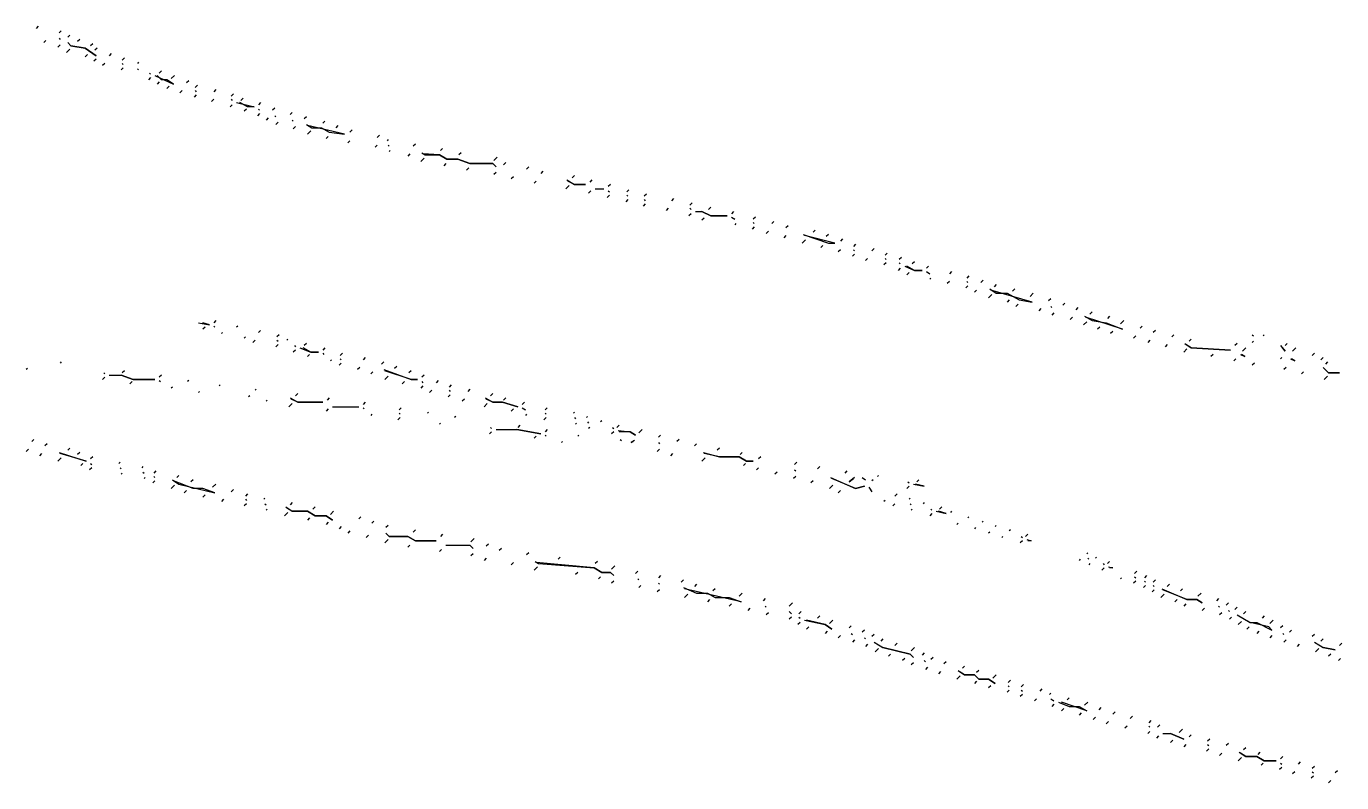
# Model space of a CAD drawing. Extents: x 1 to 2775, y -31 to 2075.
# Drawn here: x 582.7 to 783.8, y 1164.8 to 1280.5 of the extents above; entities that cross this region are included whole.
import ezdxf

# ---------------------------------------------------------------- set-up
doc = ezdxf.new("R2010")
doc.units = 0
doc.layers.add('LINEWORK', color=4, linetype='CONTINUOUS')

msp = doc.modelspace()

# ---------------------------------------------------------------- linework, layer by layer
at = {"layer": 'LINEWORK'}
for points in [[(584.5, 1280.5), (584.1667, 1280.1667)], [(588, 1279.8333), (587.6667, 1279.5)], [(585.6667, 1278.3333), (585.3333, 1278)], [(587.8333, 1277.6667), (587.5, 1277.3333)], [(587.6667, 1278.6667), (587.8333, 1278.5)], [(589.3333, 1279.1667), (589, 1278.8333)], [(589, 1278), (589.5, 1277.5), (591.6667, 1277.1667), (593.3333, 1276), (591.6667, 1277.1667), (589.5, 1277.5)], [(590.8333, 1278.5), (590.5, 1278.1667)], [(592.8333, 1277.8333), (592.5, 1277.5)], [(589.3333, 1277), (588.8333, 1276.5)], [(592, 1276.1667), (591.6667, 1275.8333)], [(593.3333, 1275.5), (593, 1275.1667)], [(593.5, 1277.1667), (593.1667, 1276.8333)], [(595.6667, 1276.3333), (595.3333, 1276)], [(597.6667, 1275.6667), (597.3333, 1275.3333)], [(594.6667, 1274.8333), (594.3333, 1274.5)], [(597.5, 1274.1667), (597.1667, 1273.8333)], [(597.3333, 1274.8333), (597.5, 1274.6667)], [(599.8333, 1275), (599.6667, 1274.8333)], [(599.6667, 1274), (599.8333, 1273.8333)], [(603.3333, 1273.6667), (603, 1273.3333)], [(601.6667, 1272.6667), (601.3333, 1272.3333)], [(601.5, 1273.3333), (601.6667, 1273.1667)], [(602.3333, 1273), (605.1667, 1271.6667), (604.1667, 1272.3333), (603.3333, 1272.3333), (602.6667, 1273)], [(603, 1272), (602.6667, 1271.6667)], [(605.3333, 1273), (604.8333, 1272.5)], [(607.5, 1272.1667), (607.1667, 1271.8333)], [(608.8333, 1271.5), (608.5, 1271.1667)], [(604.5, 1271.3333), (604.1667, 1271)], [(606.5, 1270.6667), (606.1667, 1270.3333)], [(608.6667, 1270), (608.3333, 1269.6667)], [(608.5, 1270.6667), (608.6667, 1270.5)], [(611.6667, 1270.8333), (611.3333, 1270.5)], [(614.3333, 1270.1667), (614, 1269.8333)], [(615.8333, 1269.5), (615.5, 1269.1667)], [(611.3333, 1269.3333), (611, 1269)], [(614.1667, 1268.5), (613.8333, 1268.1667)], [(614, 1269.3333), (614.1667, 1269.1667)], [(614.8333, 1268.8333), (617.5, 1268.1667), (616.5, 1268.1667), (615.3333, 1268.8333)], [(616.3333, 1267.8333), (616, 1267.5)], [(618.5, 1268.8333), (618.1667, 1268.5)], [(618.1667, 1267.8333), (618.3333, 1267.6667)], [(620.6667, 1268), (620.3333, 1267.6667)], [(618.3333, 1267.1667), (618, 1266.8333)], [(619.6667, 1266.5), (619.3333, 1266.1667)], [(620.6667, 1266.8333), (620.8333, 1266.6667)], [(621.1667, 1265.8333), (620.8333, 1265.5)], [(623.3333, 1267.3333), (623, 1267)], [(623.3333, 1266.1667), (623.5, 1266)], [(625.5, 1266.6667), (625.1667, 1266.3333)], [(625.5, 1265.5), (626.3333, 1265), (627.8333, 1265), (629, 1264.3333), (631.3333, 1264), (625.6667, 1265.3333)], [(628.3333, 1266), (628, 1265.6667)], [(623.8333, 1265.1667), (623.5, 1264.8333)], [(626.1667, 1264.5), (625.6667, 1264)], [(628.8333, 1263.6667), (628.5, 1263.3333)], [(630.3333, 1265.3333), (630, 1265)], [(632.5, 1264.6667), (632.1667, 1264.3333)], [(636.6667, 1263.8333), (636.3333, 1263.5)], [(632.1667, 1263), (631.8333, 1262.6667)], [(636.3333, 1262.3333), (636, 1262)], [(638, 1263.1667), (637.8333, 1263)], [(638, 1262.3333), (638.1667, 1262.1667)], [(638.3333, 1261.5), (638.1667, 1261.3333)], [(642.1667, 1262.5), (641.8333, 1262.1667)], [(646.3333, 1261.8333), (646, 1261.5)], [(641.3333, 1261), (641, 1260.6667)], [(643.5, 1260.3333), (643, 1259.8333)], [(643.1667, 1261.1667), (643.6667, 1260.8333), (645.8333, 1260.8333), (647, 1260.1667), (648.6667, 1260.1667), (650.5, 1259.5), (654, 1259.5), (654.5, 1259), (654, 1259.5), (650.5, 1259.5), (648.6667, 1260.1667), (647, 1260.1667), (645.8333, 1260.8333), (643.3333, 1261)], [(646.8333, 1259.5), (646.5, 1259.1667)], [(649.1667, 1261.1667), (648.8333, 1260.8333)], [(654.6667, 1260.5), (654.1667, 1260)], [(656, 1259.6667), (655.6667, 1259.3333)], [(650.3333, 1258.8333), (650, 1258.5)], [(654.5, 1258.1667), (654.1667, 1257.8333)], [(657.1667, 1257.5), (656.8333, 1257.1667)], [(659.5, 1259), (659.1667, 1258.6667)], [(661.6667, 1258.3333), (661.3333, 1258)], [(666.5, 1257.6667), (666.1667, 1257.3333)], [(660.6667, 1256.8333), (660.3333, 1256.5)], [(665.6667, 1256.1667), (665.1667, 1255.6667)], [(665.3333, 1257), (666.5, 1256.3333), (668.1667, 1256.3333), (666.5, 1256.3333), (665.5, 1256.8333)], [(669, 1255.3333), (668.6667, 1255)], [(669.1667, 1257), (668.8333, 1256.6667)], [(669.6667, 1255.6667), (671, 1255.6667)], [(672, 1256.3333), (671.6667, 1256)], [(671.6667, 1255.3333), (671.8333, 1255.1667)], [(674.8333, 1255.5), (674.5, 1255.1667)], [(671.8333, 1254.6667), (671.5, 1254.3333)], [(674.6667, 1254), (674.3333, 1253.6667)], [(674.5, 1254.6667), (674.6667, 1254.5)], [(677.3333, 1253.3333), (677, 1253)], [(677.5, 1254.8333), (677.1667, 1254.5)], [(677.1667, 1254), (677.3333, 1253.8333)], [(681.6667, 1254.1667), (681.3333, 1253.8333)], [(684.5, 1253.5), (684.1667, 1253.1667)], [(680.8333, 1252.6667), (680.5, 1252.3333)], [(684.3333, 1251.8333), (684, 1251.5)], [(684.1667, 1252.6667), (684.3333, 1252.5)], [(685, 1252.1667), (686, 1252.1667), (687.3333, 1251.5), (689.8333, 1251.5), (687.3333, 1251.5), (686, 1252.1667)], [(687.3333, 1252.8333), (687, 1252.5)], [(690.8333, 1252.1667), (690.5, 1251.8333)], [(690.5, 1251.3333), (691, 1251), (690.6667, 1251.1667)], [(694.1667, 1251.3333), (693.8333, 1251)], [(686.3333, 1251.1667), (686, 1250.8333)], [(691.1667, 1250.3333), (691, 1250.1667)], [(694, 1249.8333), (693.6667, 1249.5)], [(693.8333, 1250.5), (694, 1250.3333)], [(697, 1250.6667), (696.6667, 1250.3333)], [(699.1667, 1250), (698.8333, 1249.6667)], [(703.3333, 1249.3333), (703, 1249)], [(696.1667, 1249.1667), (695.8333, 1248.8333)], [(698.8333, 1248.5), (698.5, 1248.1667)], [(701.8333, 1247.8333), (701.3333, 1247.3333)], [(701.5, 1248.6667), (705.3333, 1247.3333), (706.3333, 1247.3333), (701.6667, 1248.5)], [(705.3333, 1248.6667), (705, 1248.3333)], [(707.5, 1248), (707.1667, 1247.6667)], [(704.5, 1247), (704.1667, 1246.6667)], [(707.1667, 1246.3333), (706.8333, 1246)], [(709.3333, 1245.6667), (709, 1245.3333)], [(709.5, 1247.1667), (709.1667, 1246.8333)], [(709.1667, 1246.3333), (709.3333, 1246.1667)], [(712.3333, 1246.5), (712, 1246.1667)], [(714.3333, 1245.8333), (714, 1245.5)], [(711.3333, 1245), (711, 1244.6667)], [(714.1667, 1244.3333), (713.8333, 1244)], [(714, 1245), (714.1667, 1244.8333)], [(716.3333, 1243.5), (716, 1243.1667)], [(716.5, 1245.1667), (716.1667, 1244.8333)], [(716.1667, 1244.3333), (716.3333, 1244.1667)], [(717, 1243.8333), (718.5, 1243.1667), (719.6667, 1243.1667), (718.5, 1243.1667), (717.3333, 1243.8333)], [(718.5, 1244.5), (718.1667, 1244.1667)], [(720.6667, 1243.8333), (720.3333, 1243.5)], [(717.6667, 1242.8333), (717.3333, 1242.5)], [(720.3333, 1243), (720.8333, 1242.6667), (720.5, 1242.8333)], [(721, 1242), (720.8333, 1241.8333)], [(723.8333, 1241.5), (723.5, 1241.1667)], [(724.1667, 1243), (723.8333, 1242.6667)], [(726.8333, 1242.3333), (726.5, 1242)], [(726.5, 1241.5), (726.6667, 1241.3333)], [(729, 1241.6667), (728.6667, 1241.3333)], [(726.6667, 1240.8333), (726.3333, 1240.5)], [(728, 1240.1667), (727.6667, 1239.8333)], [(730.3333, 1239.5), (729.8333, 1239)], [(730, 1240.3333), (731, 1239.6667), (732.6667, 1239.6667), (734.5, 1238.6667), (736.5, 1238.3333), (730.1667, 1240.1667)], [(731, 1241), (730.6667, 1240.6667)], [(733.8333, 1240.3333), (733.5, 1240)], [(736.6667, 1239.6667), (736.1667, 1239.1667)], [(733, 1238.6667), (732.6667, 1238.3333)], [(734.3333, 1238), (734, 1237.6667)], [(737.8333, 1237.3333), (737.5, 1237)], [(739.3333, 1238.8333), (739, 1238.5)], [(739.3333, 1237.6667), (739.5, 1237.5)], [(741.5, 1238.1667), (741.1667, 1237.8333)], [(743.5, 1237.5), (743.1667, 1237.1667)], [(609, 1235.1667), (610.6667, 1234.8333), (609.6667, 1235.1667)], [(611.6667, 1235.5), (611.3333, 1235.1667)], [(739.8333, 1236.6667), (739.5, 1236.3333)], [(742.6667, 1236), (742.3333, 1235.6667)], [(744.8333, 1235.3333), (744.3333, 1234.8333)], [(744.5, 1236.1667), (745.6667, 1235.5), (747.8333, 1235.1667), (750.3333, 1234.1667), (744.6667, 1236)], [(745.6667, 1236.8333), (745.3333, 1236.5)], [(748.3333, 1236.1667), (748, 1235.8333)], [(750.5, 1235.5), (750, 1235)], [(610, 1234.5), (609.6667, 1234.1667)], [(611.3333, 1234.6667), (611.5, 1234.5)], [(612.6667, 1233.6667), (612.5, 1233.5)], [(615, 1234.6667), (614.8333, 1234.5)], [(618.5, 1234), (618.1667, 1233.6667)], [(621.3333, 1233.3333), (621, 1233)], [(746.8333, 1234.5), (746.5, 1234.1667)], [(748.8333, 1233.8333), (748.5, 1233.5)], [(752.3333, 1233.1667), (752, 1232.8333)], [(753.3333, 1234.6667), (753, 1234.3333)], [(755.3333, 1234), (755, 1233.6667)], [(758.1667, 1233.3333), (757.8333, 1233)], [(770.1667, 1233.3333), (770.3333, 1233.1667)], [(772, 1233.3333), (771.8333, 1233.1667)], [(616.1667, 1233), (616, 1232.8333)], [(617.6667, 1232.5), (617.3333, 1232.1667)], [(621.1667, 1231.8333), (620.8333, 1231.5)], [(621, 1232.5), (621.1667, 1232.3333)], [(622.6667, 1232.6667), (622.5, 1232.5)], [(623.6667, 1231.6667), (623.8333, 1231.5)], [(624.5, 1231.3333), (626.1667, 1230.6667), (627.3333, 1230.6667), (626.1667, 1230.6667), (625, 1231.3333)], [(625.5, 1232), (625.1667, 1231.6667)], [(628.3333, 1231.3333), (628, 1231)], [(754.5, 1232.5), (754.1667, 1232.1667)], [(757.1667, 1231.8333), (756.8333, 1231.5)], [(760.1667, 1231.1667), (759.6667, 1230.6667)], [(759.8333, 1232), (760.8333, 1231.3333), (766.8333, 1231), (760.8333, 1231.3333), (760, 1231.8333)], [(760.8333, 1232.6667), (760.5, 1232.3333)], [(767.8333, 1232), (767.5, 1231.6667)], [(769.1667, 1231.3333), (768.6667, 1230.8333)], [(770.3333, 1232.3333), (770.1667, 1232.1667)], [(774.5, 1231.6667), (775.1667, 1230.8333), (774.6667, 1231.5)], [(775.5, 1232), (775.1667, 1231.6667)], [(776.8333, 1231.3333), (776.3333, 1230.8333)], [(588, 1229.1667), (587.8333, 1229)], [(623.8333, 1231), (623.5, 1230.6667)], [(626, 1230.3333), (625.6667, 1230)], [(628, 1230.5), (628.1667, 1230.3333)], [(629.3333, 1229.5), (629.1667, 1229.3333)], [(631, 1230.5), (630.6667, 1230.1667)], [(630.6667, 1229.6667), (630.8333, 1229.5)], [(634.5, 1229.8333), (634.1667, 1229.5)], [(637.3333, 1229.1667), (637, 1228.8333)], [(764.1667, 1230.3333), (763.8333, 1230)], [(767.6667, 1229.6667), (767.3333, 1229.3333)], [(768.3333, 1230.3333), (769, 1230), (768.5, 1230.3333)], [(774.6667, 1229.8333), (774.5, 1229.6667)], [(776, 1229.6667), (776.6667, 1229.3333), (776.1667, 1229.6667)], [(779.6667, 1230.5), (779.3333, 1230.1667)], [(781, 1229.8333), (780.6667, 1229.5)], [(781.6667, 1229.1667), (781.3333, 1228.8333)], [(582.8333, 1228.1667), (582.6667, 1228)], [(594.5, 1227.5), (594.6667, 1227.3333)], [(595.3333, 1227.1667), (597.1667, 1227.1667), (599, 1226.5), (602.3333, 1226.5), (599, 1226.5), (597.1667, 1227.1667)], [(597.6667, 1227.8333), (597.3333, 1227.5)], [(603.3333, 1227.1667), (603, 1226.8333)], [(630.8333, 1229), (630.5, 1228.6667)], [(633.6667, 1228.3333), (633.3333, 1228)], [(635.6667, 1227.6667), (635.3333, 1227.3333)], [(637.3333, 1228), (641.5, 1226.5), (642.5, 1226.5), (641.5, 1226.5), (637.5, 1227.8333)], [(639.3333, 1228.5), (639, 1228.1667)], [(641.5, 1227.8333), (641.1667, 1227.5)], [(643.5, 1227.1667), (643.1667, 1226.8333)], [(770.5, 1229), (770.1667, 1228.6667)], [(775.3333, 1228.3333), (775, 1228)], [(778, 1227.6667), (777.6667, 1227.3333)], [(781, 1228.3333), (781.8333, 1227.5), (783.5, 1227.5), (781.8333, 1227.5)], [(594.6667, 1226.8333), (594.3333, 1226.5)], [(598.8333, 1226.1667), (598.5, 1225.8333)], [(603, 1226.3333), (603.1667, 1226.1667)], [(605, 1225.3333), (604.8333, 1225.1667)], [(607.5, 1226.3333), (607.3333, 1226.1667)], [(612.3333, 1225.6667), (612.1667, 1225.5)], [(638, 1227), (637.5, 1226.5)], [(640.5, 1226.1667), (640.1667, 1225.8333)], [(643.3333, 1225.5), (643, 1225.1667)], [(643.1667, 1226.1667), (643.3333, 1226)], [(645.6667, 1226.3333), (645.3333, 1226)], [(647.6667, 1225.6667), (647.3333, 1225.3333)], [(781.6667, 1227), (781.1667, 1226.5)], [(609.1667, 1224.6667), (609, 1224.5)], [(616.8333, 1224), (616.6667, 1223.8333)], [(617.8333, 1225), (617.6667, 1224.8333)], [(619.5, 1223.3333), (619.3333, 1223.1667)], [(623, 1223.6667), (624.1667, 1223), (628, 1223), (624.1667, 1223), (623.1667, 1223.5)], [(624.1667, 1224.3333), (623.8333, 1224)], [(629, 1223.6667), (628.6667, 1223.3333)], [(644.6667, 1224.8333), (644.3333, 1224.5)], [(647.5, 1224.1667), (647.1667, 1223.8333)], [(647.3333, 1224.8333), (647.5, 1224.6667)], [(649.6667, 1223.5), (649.3333, 1223.1667)], [(650.5, 1225), (650.1667, 1224.6667)], [(652.8333, 1223.6667), (654, 1223), (655.5, 1223), (657.8333, 1222.3333), (655.5, 1223), (654, 1223), (653, 1223.5)], [(654, 1224.3333), (653.6667, 1224)], [(656, 1223.6667), (655.6667, 1223.3333)], [(623.3333, 1222.8333), (622.8333, 1222.3333)], [(628.8333, 1222), (628.5, 1221.6667)], [(629.5, 1222.3333), (633.5, 1222.3333)], [(634.5, 1223), (634.1667, 1222.6667)], [(634.1667, 1222.1667), (634.3333, 1222)], [(635.5, 1221.1667), (635.3333, 1221)], [(640, 1222.1667), (639.6667, 1221.8333)], [(639.6667, 1221.3333), (639.8333, 1221.1667)], [(644.1667, 1221.5), (644, 1221.3333)], [(653.1667, 1222.8333), (652.6667, 1222.3333)], [(657.1667, 1222), (656.8333, 1221.6667)], [(658.8333, 1223), (658.5, 1222.6667)], [(658.5, 1222.1667), (659, 1221.8333), (658.6667, 1222)], [(659.1667, 1221.1667), (659, 1221)], [(662.3333, 1222.1667), (662, 1221.8333)], [(662, 1221.3333), (662.1667, 1221.1667)], [(666.5, 1221.5), (666.3333, 1221.3333)], [(639.8333, 1220.6667), (639.5, 1220.3333)], [(646, 1219.8333), (645.8333, 1219.6667)], [(648.3333, 1220.8333), (648.1667, 1220.6667)], [(653.6667, 1219.1667), (653.8333, 1219)], [(658.1667, 1219.5), (657.8333, 1219.1667)], [(662.1667, 1220.6667), (661.8333, 1220.3333)], [(666.5, 1220.6667), (666.6667, 1220.5)], [(666.8333, 1219.8333), (666.6667, 1219.6667)], [(668.5, 1220.8333), (668.3333, 1220.6667)], [(668.5, 1220), (668.6667, 1219.8333)], [(668.8333, 1219.1667), (668.6667, 1219)], [(670.6667, 1220.1667), (670.5, 1220)], [(672.3333, 1219.1667), (672.5, 1219)], [(673.3333, 1219.5), (673, 1219.1667)], [(583.8333, 1217.3333), (583.5, 1217)], [(653.8333, 1218.5), (653.5, 1218.1667)], [(654.5, 1218.8333), (657.6667, 1218.8333), (661.3333, 1218.1667), (657.6667, 1218.8333)], [(660.6667, 1217.8333), (660.3333, 1217.5)], [(662.3333, 1218.8333), (662, 1218.5)], [(662, 1218), (662.1667, 1217.8333)], [(667.1667, 1218), (667, 1217.8333)], [(672.5, 1218.5), (672.1667, 1218.1667)], [(673.1667, 1218.6667), (675, 1218.5), (675.8333, 1218), (675, 1218.5), (673.3333, 1218.5)], [(673.5, 1217.3333), (673.6667, 1217.1667)], [(675.6667, 1217.1667), (675.1667, 1216.8333), (675.5, 1217)], [(676.8333, 1218.8333), (676.3333, 1218.3333)], [(679.6667, 1218), (679.3333, 1217.6667)], [(682.5, 1217.3333), (682.1667, 1217)], [(583, 1215.8333), (582.6667, 1215.5)], [(585, 1215.1667), (584.6667, 1214.8333)], [(585.8333, 1216.6667), (585.5, 1216.3333)], [(587.6667, 1215.3333), (591.8333, 1214), (587.8333, 1215.1667)], [(589.3333, 1216), (589, 1215.6667)], [(590.8333, 1215.3333), (590.5, 1215)], [(664.6667, 1217), (664.5, 1216.8333)], [(679.5, 1215.8333), (679.1667, 1215.5)], [(679.3333, 1216.8333), (679.5, 1216.6667)], [(681.5, 1215.1667), (681.1667, 1214.8333)], [(685.1667, 1216.6667), (684.8333, 1216.3333)], [(686.1667, 1215.3333), (688.6667, 1214.6667), (691.6667, 1214.6667), (692.8333, 1214), (693.8333, 1214), (692.8333, 1214), (691.6667, 1214.6667), (688.6667, 1214.6667), (686.3333, 1215.1667)], [(688.6667, 1216), (688.3333, 1215.6667)], [(692.1667, 1215.3333), (691.8333, 1215)], [(588, 1214.5), (587.5, 1214)], [(591.3333, 1213.6667), (591, 1213.3333)], [(592.8333, 1214.6667), (592.5, 1214.3333)], [(592.5, 1213.6667), (592.6667, 1213.5)], [(597, 1213.8333), (596.8333, 1213.6667)], [(600.5, 1213.1667), (600.3333, 1213)], [(686.5, 1214.5), (686, 1214)], [(692.6667, 1213.6667), (692.3333, 1213.3333)], [(695, 1214.6667), (694.6667, 1214.3333)], [(700.5, 1213.8333), (700.1667, 1213.5)], [(704, 1213.1667), (703.6667, 1212.8333)], [(592.6667, 1213), (592.3333, 1212.6667)], [(597, 1213), (597.1667, 1212.8333)], [(597.3333, 1212.1667), (597.1667, 1212)], [(600.5, 1212.3333), (600.6667, 1212.1667)], [(600.8333, 1211.5), (600.6667, 1211.3333)], [(602.5, 1212.5), (602.1667, 1212.1667)], [(602.1667, 1211.6667), (602.3333, 1211.5)], [(605, 1211.1667), (606, 1210.5), (611.5, 1209.1667), (609.6667, 1209.8333), (608.1667, 1209.8333), (605.1667, 1211)], [(606, 1211.8333), (605.6667, 1211.5)], [(608.1667, 1211.1667), (607.8333, 1210.8333)], [(694.6667, 1213), (694.3333, 1212.6667)], [(697.5, 1212.3333), (697.1667, 1212)], [(700.3333, 1211.6667), (700, 1211.3333)], [(700.1667, 1212.6667), (700.3333, 1212.5)], [(705.6667, 1211.5), (709.5, 1209.8333), (710.8333, 1210.1667), (709.5, 1209.8333), (705.8333, 1211.3333)], [(708.1667, 1212.5), (707.8333, 1212.1667)], [(709.3333, 1211.5), (708.5, 1210.8333), (709.1667, 1211.3333)], [(710.5, 1211.5), (711, 1211.1667), (710.6667, 1211.3333)], [(712.1667, 1211.1667), (712, 1211)], [(713, 1211.8333), (712.8333, 1211.6667)], [(719.1667, 1211.1667), (718.8333, 1210.8333)], [(602.3333, 1211), (602, 1210.6667)], [(605.3333, 1210.3333), (604.8333, 1209.8333)], [(607.1667, 1209.5), (606.8333, 1209.1667)], [(611.6667, 1210.5), (611.1667, 1210)], [(614.3333, 1209.6667), (614, 1209.3333)], [(703, 1211), (702.6667, 1210.6667)], [(706, 1210.3333), (705.5, 1209.8333)], [(707.1667, 1209.5), (706.8333, 1209.1667)], [(711.5, 1210), (712, 1209.3333), (711.8333, 1209.6667)], [(717.6667, 1210.1667), (717.3333, 1209.8333)], [(717.5, 1210.8333), (717.6667, 1210.6667)], [(718.3333, 1210.5), (720, 1210.1667), (718.6667, 1210.5)], [(610, 1208.8333), (609.6667, 1208.5)], [(612.8333, 1208.1667), (612.5, 1207.8333)], [(616.3333, 1207.5), (616, 1207.1667)], [(616.5, 1209), (616.1667, 1208.6667)], [(616.1667, 1208.1667), (616.3333, 1208)], [(619.1667, 1208.3333), (619, 1208.1667)], [(619.1667, 1207.5), (619.3333, 1207.3333)], [(622.3333, 1207), (623.3333, 1206.3333), (625.6667, 1206.3333), (626.8333, 1205.6667), (628.5, 1205.6667), (629.5, 1205), (628.5, 1205.6667), (626.8333, 1205.6667), (625.6667, 1206.3333), (623.3333, 1206.3333), (622.5, 1206.8333)], [(623.3333, 1207.6667), (623, 1207.3333)], [(626.8333, 1207), (626.5, 1206.6667)], [(714, 1208), (713.8333, 1207.8333)], [(715.5, 1207.5), (715.1667, 1207.1667)], [(715.8333, 1209), (715.5, 1208.6667)], [(717.8333, 1208.3333), (717.6667, 1208.1667)], [(717.8333, 1207.5), (718, 1207.3333)], [(720, 1207.6667), (719.8333, 1207.5)], [(722.6667, 1207), (722.3333, 1206.6667)], [(619.5, 1206.6667), (619.3333, 1206.5)], [(622.6667, 1206.1667), (622.1667, 1205.6667)], [(626, 1205.3333), (625.6667, 1205)], [(629.6667, 1206.3333), (629.1667, 1205.8333)], [(633.8333, 1205.5), (633.5, 1205.1667)], [(718.1667, 1206.6667), (718, 1206.5)], [(721.1667, 1206), (720.8333, 1205.6667)], [(721, 1206.6667), (721.1667, 1206.5)], [(721.8333, 1206.3333), (723.3333, 1206), (722.1667, 1206.3333)], [(724.1667, 1206.3333), (724, 1206.1667)], [(726.8333, 1205.5), (726.6667, 1205.3333)], [(628.8333, 1204.6667), (628.5, 1204.3333)], [(630.8333, 1204), (630.5, 1203.6667)], [(632.1667, 1203.3333), (631.8333, 1203)], [(635.8333, 1204.8333), (635.5, 1204.5)], [(638, 1204.1667), (637.6667, 1203.8333)], [(637.6667, 1203), (638.1667, 1202.5), (641, 1202.5), (642.1667, 1201.8333), (645.3333, 1201.8333), (642.1667, 1201.8333), (641, 1202.5), (638.1667, 1202.5)], [(642.1667, 1203.5), (641.8333, 1203.1667)], [(725.1667, 1204.5), (725, 1204.3333)], [(727.8333, 1203.8333), (727.6667, 1203.6667)], [(729, 1204.8333), (728.8333, 1204.6667)], [(730, 1203.1667), (729.8333, 1203)], [(731, 1204.1667), (730.8333, 1204)], [(733.1667, 1203.5), (733, 1203.3333)], [(635, 1202.6667), (634.6667, 1202.3333)], [(638, 1202), (637.5, 1201.5)], [(641.3333, 1201.1667), (641, 1200.8333)], [(646.3333, 1202.8333), (646, 1202.5)], [(646.8333, 1201.1667), (650.5, 1201.1667), (651, 1200.6667), (650.5, 1201.1667)], [(651.1667, 1202.1667), (650.6667, 1201.6667)], [(653.3333, 1201.3333), (653, 1201)], [(732, 1202.5), (731.8333, 1202.3333)], [(735, 1201.8333), (734.6667, 1201.5)], [(734.8333, 1202.5), (735, 1202.3333)], [(735.8333, 1202.8333), (735.5, 1202.5)], [(735.6667, 1202), (736.3333, 1201.8333), (735.8333, 1201.8333)], [(646.1667, 1200.5), (645.8333, 1200.1667)], [(651, 1199.8333), (650.6667, 1199.5)], [(653, 1199.1667), (652.6667, 1198.8333)], [(655.3333, 1200.6667), (655, 1200.3333)], [(659.5, 1200), (659.1667, 1199.6667)], [(664.3333, 1199.3333), (664, 1199)], [(743.8333, 1199), (743.6667, 1198.8333)], [(745, 1200), (744.8333, 1199.8333)], [(745, 1199.1667), (745.1667, 1199)], [(746.3333, 1199.3333), (746.1667, 1199.1667)], [(657.1667, 1198.5), (656.8333, 1198.1667)], [(660.8333, 1197.8333), (660.3333, 1197.3333)], [(660.5, 1198.6667), (661, 1198.3333), (669.5, 1197.6667), (670.6667, 1197), (672, 1197), (672.5, 1196.5), (672, 1197), (670.6667, 1197), (669.5, 1197.6667), (660.6667, 1198.5)], [(667, 1197), (666.6667, 1196.6667)], [(670, 1198.6667), (669.6667, 1198.3333)], [(672.6667, 1198), (672.1667, 1197.5)], [(676.1667, 1197.1667), (675.8333, 1196.8333)], [(745.3333, 1198.3333), (745.1667, 1198.1667)], [(747.5, 1197.6667), (747.1667, 1197.3333)], [(747.3333, 1198.3333), (747.5, 1198.1667)], [(748.3333, 1198.6667), (748, 1198.3333)], [(748.1667, 1197.8333), (748.8333, 1197.6667), (748.3333, 1197.6667)], [(752.5, 1197.1667), (752.1667, 1196.8333)], [(670.5, 1196.3333), (670.1667, 1196)], [(672.5, 1195.6667), (672.1667, 1195.3333)], [(676.1667, 1196), (676.3333, 1195.8333)], [(676.6667, 1195), (676.3333, 1194.6667)], [(679.6667, 1196.5), (679.3333, 1196.1667)], [(679.3333, 1195.3333), (679.5, 1195.1667)], [(683.1667, 1195.8333), (682.8333, 1195.5)], [(685.1667, 1195.1667), (684.8333, 1194.8333)], [(750.1667, 1196.1667), (750, 1196)], [(752.3333, 1195.6667), (752, 1195.3333)], [(752.1667, 1196.3333), (752.3333, 1196.1667)], [(753.8333, 1195), (753.5, 1194.6667)], [(754, 1196.5), (753.6667, 1196.1667)], [(753.6667, 1195.6667), (753.8333, 1195.5)], [(755.3333, 1195.8333), (755, 1195.5)], [(755, 1195), (755.1667, 1194.8333)], [(757.5, 1195.1667), (757.1667, 1194.8333)], [(679.5, 1194.3333), (679.1667, 1194)], [(683.1667, 1194.6667), (685.1667, 1193.8333), (686.8333, 1193.8333), (688, 1193.1667), (690.1667, 1193.1667), (692, 1192.5), (683.3333, 1194.5)], [(683.8333, 1193.6667), (683.3333, 1193.1667)], [(688, 1194.5), (687.6667, 1194.1667)], [(692.1667, 1193.8333), (691.6667, 1193.3333)], [(695.6667, 1193), (695.3333, 1192.6667)], [(755.1667, 1194.3333), (754.8333, 1194)], [(756.6667, 1193.6667), (756.1667, 1193.1667)], [(756.3333, 1194.5), (760.1667, 1192.8333), (761.6667, 1192.8333), (762.5, 1192.3333), (761.6667, 1192.8333), (760.1667, 1192.8333), (756.5, 1194.3333)], [(759.5, 1194.5), (759.1667, 1194.1667)], [(762.3333, 1193.8333), (761.8333, 1193.3333)], [(765, 1193), (764.6667, 1192.6667)], [(687.1667, 1192.8333), (686.8333, 1192.5)], [(690.5, 1192.1667), (690.1667, 1191.8333)], [(693.3333, 1191.5), (693, 1191.1667)], [(695.6667, 1191.8333), (695.8333, 1191.6667)], [(699.8333, 1192.3333), (699.3333, 1191.8333)], [(699.3333, 1191), (699.6667, 1190.6667)], [(701.1667, 1191), (700.8333, 1190.6667)], [(758.6667, 1192.8333), (758.3333, 1192.5)], [(760, 1192.1667), (759.6667, 1191.8333)], [(762.8333, 1191.5), (762.5, 1191.1667)], [(765, 1191.8333), (765.1667, 1191.6667)], [(766.5, 1192.3333), (766.1667, 1192)], [(766.5, 1191.1667), (766.6667, 1191)], [(767.8333, 1191.6667), (767.5, 1191.3333)], [(769.1667, 1191), (768.8333, 1190.6667)], [(696.1667, 1190.8333), (695.8333, 1190.5)], [(699.6667, 1190.1667), (699.3333, 1189.8333)], [(701, 1189.3333), (700.6667, 1189)], [(700.8333, 1190.1667), (701, 1190)], [(701.6667, 1189.6667), (704.8333, 1189), (705.8333, 1188.3333), (704.8333, 1189), (702, 1189.6667)], [(704, 1190.3333), (703.6667, 1190)], [(706, 1189.6667), (705.5, 1189.1667)], [(765.5, 1190.8333), (765.1667, 1190.5)], [(767, 1190.1667), (766.6667, 1189.8333)], [(767.8333, 1190.5), (769.8333, 1189.3333), (770.8333, 1189.3333), (773.1667, 1188.1667), (772.6667, 1188.6667), (769.8333, 1189.3333), (768, 1190.3333)], [(768.5, 1189.5), (768, 1189)], [(772, 1190.3333), (771.6667, 1190)], [(773.3333, 1189.6667), (772.8333, 1189.1667)], [(702.3333, 1188.6667), (702, 1188.3333)], [(705.1667, 1188), (704.8333, 1187.6667)], [(707.1667, 1187.3333), (706.8333, 1187)], [(708.8333, 1188.8333), (708.5, 1188.5)], [(708.8333, 1187.6667), (709, 1187.5)], [(710.8333, 1188.1667), (710.5, 1187.8333)], [(710.8333, 1187), (711, 1186.8333)], [(712.3333, 1187.5), (712, 1187.1667)], [(769.6667, 1188.6667), (769.3333, 1188.3333)], [(771.1667, 1188), (770.8333, 1187.6667)], [(773.1667, 1187.3333), (772.8333, 1187)], [(774.8333, 1188.8333), (774.5, 1188.5)], [(774.8333, 1187.6667), (775, 1187.5)], [(776.1667, 1188.1667), (775.8333, 1187.8333)], [(779.6667, 1187.5), (779.3333, 1187.1667)], [(709.3333, 1186.6667), (709, 1186.3333)], [(711.3333, 1186), (711, 1185.6667)], [(712.3333, 1186.3333), (713.6667, 1185.5), (717.8333, 1184.5), (718.3333, 1184), (717.8333, 1184.5), (713.6667, 1185.5), (712.5, 1186.1667)], [(713, 1185.3333), (712.5, 1184.8333)], [(713.6667, 1186.8333), (713.3333, 1186.5)], [(715.8333, 1186.1667), (715.5, 1185.8333)], [(718.5, 1185.5), (718, 1185)], [(775.3333, 1186.6667), (775, 1186.3333)], [(777.3333, 1186), (777, 1185.6667)], [(779.6667, 1186.3333), (781, 1185.5), (782.8333, 1185.1667), (781, 1185.5), (779.8333, 1186.1667)], [(780.3333, 1185.3333), (779.8333, 1184.8333)], [(781, 1186.8333), (780.6667, 1186.5)], [(783.8333, 1186.1667), (783.5, 1185.8333)], [(714.8333, 1184.5), (714.5, 1184.1667)], [(717, 1183.8333), (716.6667, 1183.5)], [(718.3333, 1183.1667), (718, 1182.8333)], [(720, 1184.6667), (719.6667, 1184.3333)], [(720, 1183.5), (720.1667, 1183.3333)], [(721.3333, 1184), (721, 1183.6667)], [(723.3333, 1183.3333), (723, 1183)], [(782.1667, 1184.5), (781.8333, 1184.1667)], [(783.6667, 1183.8333), (783.3333, 1183.5)], [(720.5, 1182.5), (720.1667, 1182.1667)], [(722.5, 1181.8333), (722.1667, 1181.5)], [(725.5, 1181.1667), (725, 1180.6667)], [(725.1667, 1182), (726.1667, 1181.3333), (727.6667, 1181.3333), (728.3333, 1180.6667), (729.8333, 1180.6667), (730.8333, 1180), (729.8333, 1180.6667), (728.3333, 1180.6667), (727.6667, 1181.3333), (726.1667, 1181.3333), (725.3333, 1181.8333)], [(726.1667, 1182.6667), (725.8333, 1182.3333)], [(728.3333, 1182), (728, 1181.6667)], [(731, 1181.3333), (730.5, 1180.8333)], [(728, 1180.3333), (727.6667, 1180)], [(730.1667, 1179.6667), (729.8333, 1179.3333)], [(733, 1179), (732.6667, 1178.6667)], [(733.1667, 1180.5), (732.8333, 1180.1667)], [(732.8333, 1179.6667), (733, 1179.5)], [(735.1667, 1179.8333), (734.8333, 1179.5)], [(734.8333, 1179), (735, 1178.8333)], [(738, 1179.1667), (737.6667, 1178.8333)], [(735, 1178.3333), (734.6667, 1178)], [(737.1667, 1177.6667), (736.8333, 1177.3333)], [(739.3333, 1178.5), (739.1667, 1178.3333)], [(739.3333, 1177.6667), (739.8333, 1177.3333), (739.5, 1177.5)], [(739.8333, 1176.8333), (739.5, 1176.5)], [(740.5, 1177.1667), (742.1667, 1176.5), (743.6667, 1176.5), (744.8333, 1175.8333), (741, 1177.1667)], [(742.1667, 1177.8333), (741.8333, 1177.5)], [(745, 1177.1667), (744.5, 1176.6667)], [(741.3333, 1176.1667), (741, 1175.8333)], [(744, 1175.5), (743.6667, 1175.1667)], [(746.1667, 1174.8333), (745.8333, 1174.5)], [(747, 1176.3333), (746.6667, 1176)], [(749.1667, 1175.6667), (748.8333, 1175.3333)], [(751.8333, 1175), (751.5, 1174.6667)], [(748.1667, 1174.1667), (747.8333, 1173.8333)], [(751, 1173.5), (750.6667, 1173.1667)], [(754.6667, 1174.3333), (754.3333, 1174)], [(754.3333, 1173.5), (754.5, 1173.3333)], [(756, 1173.6667), (755.6667, 1173.3333)], [(759.5, 1173), (759, 1172.5)], [(754.5, 1172.6667), (754.1667, 1172.3333)], [(755.8333, 1172), (755.5, 1171.6667)], [(756.5, 1172.3333), (757.6667, 1172.3333), (759.6667, 1171.5), (757.6667, 1172.3333)], [(758, 1171.3333), (757.6667, 1171)], [(760.8333, 1172.1667), (760.5, 1171.8333)], [(763.6667, 1171.5), (763.3333, 1171.1667)], [(766.5, 1170.8333), (766.1667, 1170.5)], [(760, 1170.6667), (759.6667, 1170.3333)], [(763.5, 1170), (763.1667, 1169.6667)], [(763.3333, 1170.6667), (763.5, 1170.5)], [(765.5, 1169.3333), (765.1667, 1169)], [(768.1667, 1169.5), (769.1667, 1168.8333), (770.8333, 1168.8333), (772, 1168.1667), (773.8333, 1168.1667), (772, 1168.1667), (770.8333, 1168.8333), (769.1667, 1168.8333), (768.3333, 1169.3333)], [(769.1667, 1170.1667), (768.8333, 1169.8333)], [(771.3333, 1169.5), (771, 1169.1667)], [(774.8333, 1168.8333), (774.5, 1168.5)], [(768.5, 1168.6667), (768, 1168.1667)], [(771.8333, 1167.8333), (771.5, 1167.5)], [(774.6667, 1167.1667), (774.3333, 1166.8333)], [(774.5, 1167.8333), (774.6667, 1167.6667)], [(777.5, 1168), (777.1667, 1167.6667)], [(779.6667, 1167.3333), (779.3333, 1167)], [(776.6667, 1166.5), (776.3333, 1166.1667)], [(779.5, 1165.8333), (779.1667, 1165.5)], [(779.3333, 1166.5), (779.5, 1166.3333)], [(782.1667, 1165.1667), (781.8333, 1164.8333)], [(783.1667, 1166.6667), (782.8333, 1166.3333)]]:
    msp.add_lwpolyline(points, dxfattribs=at)

doc.saveas('drawing.dxf')
